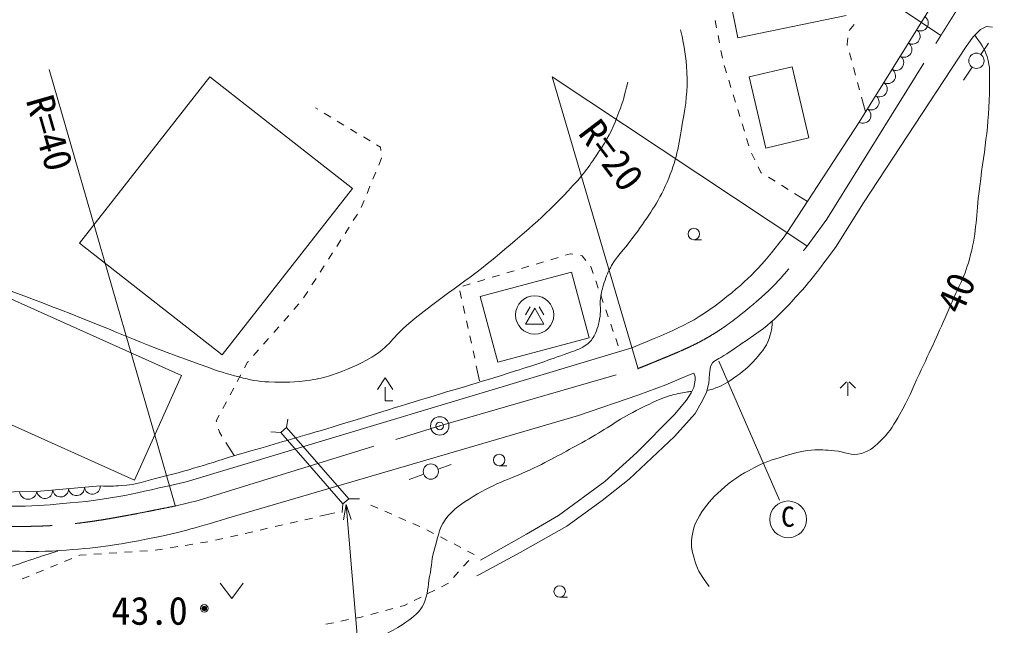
# Model space of a CAD drawing. Units: millimetres, scale not verified. Extents: x 40000 to 680000, y 20000 to 380000.
# Drawn here: x 319071 to 382580, y 241872 to 281468 of the extents above; entities that cross this region are included whole.
import ezdxf
from ezdxf.enums import TextEntityAlignment as Align

# ---------------------------------------------------------------- set-up
doc = ezdxf.new("R2010")
doc.units = ezdxf.units.MM
doc.header["$LTSCALE"] = 1000
doc.header["$PDMODE"] = 32
doc.header["$PDSIZE"] = 500
doc.linetypes.add('CHAIN', pattern=[18.5, 12, -1.5, 3.5, -1.5])
for name, color, linetype, lineweight in [('M-BGD', 7, 'Continuous', 13), ('M-BGD-OTRS1', 7, 'Continuous', 13), ('M-BMK', 2, 'CHAIN', 13), ('M-BMK-SRVR', 3, 'Continuous', 13), ('M-STR-HTXT', 7, 'Continuous', 13)]:
    doc.layers.add(name, color=color, linetype=linetype, lineweight=lineweight)
doc.styles.add('ＭＳ ゴシック', font='')
doc.styles.get('ＭＳ ゴシック').set_extended_font_data('MS Gothic')

msp = doc.modelspace()

# ---------------------------------------------------------------- linework, layer by layer
at = {"layer": 'M-BGD'}
for p, q in [((363184, 293912), (366014, 280261)), ((364614, 280912), (364518, 281403)), ((366014, 280261), (373078, 281726)), ((373287, 280743), (373594, 281138)), ((381385, 280336), (381859, 280820)), ((381859, 280820), (382250, 281003)), ((382250, 281003), (382638, 280970)), ((364805, 279931), (364710, 280421)), ((373137, 279839), (373192, 280260)), ((380931, 279708), (381385, 280336)), ((364996, 278949), (364901, 279440)), ((373157, 279766), (373137, 279839)), ((374212, 269495), (380931, 279708)), ((381875, 279176), (382387, 279923)), ((373419, 278801), (373288, 279284)), ((365265, 277987), (365120, 278465)), ((366734, 277725), (369545, 278382)), ((369545, 278382), (370634, 273724)), ((373681, 277836), (373550, 278319)), ((381322, 278343), (380751, 277507)), ((323001, 266858), (331500, 277721)), ((331500, 277721), (340824, 270425)), ((367823, 273067), (366734, 277725)), ((365556, 277030), (365411, 277508)), ((373944, 276871), (373812, 277354)), ((365847, 276073), (365702, 276552)), ((374337, 275424), (374075, 276389)), ((338554, 275602), (338416, 275685)), ((339409, 275084), (338981, 275343)), ((366138, 275117), (365993, 275595)), ((340265, 274567), (339837, 274825)), ((366429, 274160), (366284, 274638)), ((369236, 267539), (373927, 274766)), ((341120, 274049), (340692, 274308)), ((341976, 273531), (341548, 273790)), ((370634, 273724), (367823, 273067)), ((342657, 273119), (342404, 273272)), ((342675, 272916), (342657, 273119)), ((366720, 273203), (366575, 273682)), ((367112, 272286), (366894, 272736)), ((342540, 271954), (342722, 272397)), ((342722, 272397), (342720, 272418)), ((367511, 271461), (367330, 271836)), ((342161, 271028), (342351, 271491)), ((367582, 271417), (367511, 271461)), ((341782, 270103), (341971, 270566)), ((368434, 270893), (368008, 271155)), ((369285, 270368), (368859, 270631)), ((340824, 270425), (332324, 259563)), ((370562, 269582), (369711, 270106)), ((341402, 269178), (341592, 269640)), ((372381, 266573), (374212, 269495)), ((340881, 268327), (341151, 268747)), ((340340, 267485), (340611, 267906)), ((332324, 259563), (323001, 266858)), ((339800, 266644), (340070, 267065)), ((363129, 267077), (363629, 267077)), ((339260, 265802), (339530, 266223)), ((354741, 266062), (355043, 266153)), ((355043, 266153), (355225, 266125)), ((371978, 266015), (372381, 266573)), ((352826, 265486), (353304, 265630)), ((353783, 265774), (354262, 265918)), ((355719, 266047), (355832, 266029)), ((355832, 266029), (356072, 265727)), ((314321, 265094), (329662, 258211)), ((338719, 264961), (338989, 265382)), ((355138, 264968), (349172, 263374)), ((350910, 264909), (351389, 265053)), ((351868, 265198), (352347, 265342)), ((356286, 260673), (355138, 264968)), ((356383, 265336), (356392, 265325)), ((356392, 265325), (356552, 264866)), ((338179, 264120), (338449, 264540)), ((348995, 264333), (349474, 264477)), ((349953, 264621), (350432, 264765)), ((356716, 264394), (356880, 263921)), ((337639, 263278), (337909, 263699)), ((347958, 263240), (347852, 263728)), ((348038, 264045), (348517, 264189)), ((349172, 263374), (350320, 259079)), ((357044, 263449), (357208, 262977)), ((337000, 262511), (337330, 262886)), ((348171, 262263), (348065, 262751)), ((352128, 262165), (352433, 262694)), ((352131, 261571), (352731, 262610)), ((352731, 262610), (353331, 261571)), ((353029, 262694), (353334, 262165)), ((357372, 262504), (357536, 262032)), ((336340, 261760), (336670, 262135)), ((348385, 261286), (348278, 261774)), ((335680, 261008), (336010, 261384)), ((353331, 261571), (352131, 261571)), ((357700, 261560), (357864, 261087)), ((335020, 260257), (335350, 260633)), ((348598, 260309), (348491, 260797)), ((350320, 259079), (356286, 260673)), ((358028, 260615), (358192, 260143)), ((329953, 251252), (359076, 260019)), ((334360, 259506), (334690, 259881)), ((348811, 259332), (348705, 259820)), ((333980, 259074), (334030, 259130)), ((364353, 259030), (364431, 259127)), ((333779, 258700), (333980, 259074)), ((349131, 257866), (348918, 258843)), ((364162, 258319), (364219, 258798)), ((364219, 258798), (364353, 259030)), ((329662, 258211), (326594, 251375)), ((333305, 257819), (333542, 258259)), ((342473, 257302), (342973, 258052)), ((343473, 257302), (342973, 258052)), ((361309, 257598), (362892, 258276)), ((362892, 258276), (363126, 258354)), ((363220, 257896), (363122, 257417)), ((363126, 258354), (363222, 258125)), ((363222, 258125), (363220, 257896)), ((364104, 257709), (364162, 258319)), ((332831, 256938), (333068, 257379)), ((342973, 256552), (342973, 257452)), ((359532, 256941), (361309, 257598)), ((363122, 257417), (362965, 257067)), ((363953, 257113), (364104, 257709)), ((373093, 257795), (372681, 257383)), ((373181, 256883), (373181, 257758)), ((373681, 257383), (373270, 257795)), ((326594, 251375), (314503, 256800)), ((355605, 255605), (359532, 256941)), ((362651, 256589), (361868, 255649)), ((362965, 257067), (362651, 256589)), ((363212, 255733), (363715, 256609)), ((363715, 256609), (363953, 257113)), ((332358, 256058), (332595, 256498)), ((343473, 256552), (342973, 256552)), ((331918, 255240), (332121, 255617)), ((332596, 248865), (355605, 255605)), ((361868, 255649), (359404, 253172)), ((361869, 254218), (363212, 255733)), ((331938, 255171), (331918, 255240)), ((332133, 254497), (332077, 254691)), ((332294, 254246), (332133, 254497)), ((358897, 251425), (361869, 254218)), ((333102, 252982), (332563, 253825)), ((359404, 253172), (357317, 251272)), ((346421, 252094), (347276, 252393)), ((350410, 252310), (350910, 252310)), ((345482, 251751), (344527, 251415)), ((357317, 251272), (354281, 249059)), ((357142, 250044), (358897, 251425)), ((342489, 249541), (342030, 249741)), ((354837, 248374), (357142, 250044)), ((339671, 249235), (338696, 249011)), ((343405, 249141), (342947, 249341)), ((354281, 249059), (352189, 247832)), ((336260, 248450), (335773, 248338)), ((337234, 248674), (336747, 248562)), ((338209, 248898), (337722, 248786)), ((344321, 248741), (343863, 248941)), ((345238, 248341), (344780, 248541)), ((351789, 246651), (354837, 248374)), ((333336, 247777), (332849, 247665)), ((334311, 248001), (333824, 247889)), ((335285, 248225), (334798, 248113)), ((346131, 247892), (345687, 248121)), ((352189, 247832), (349195, 246152)), ((330396, 247190), (329902, 247111)), ((331383, 247348), (330890, 247269)), ((332362, 247552), (331874, 247440)), ((347019, 247432), (346575, 247662)), ((347907, 246972), (347463, 247202)), ((323020, 246475), (322944, 246444)), ((323437, 246502), (323020, 246475)), ((324435, 246564), (323936, 246533)), ((325434, 246627), (324934, 246596)), ((326432, 246690), (325933, 246659)), ((327430, 246753), (326931, 246722)), ((328421, 246873), (327928, 246794)), ((329409, 247031), (328915, 246952)), ((348771, 246524), (348351, 246742)), ((348754, 246504), (348771, 246524)), ((349129, 245208), (351789, 246651)), ((321559, 245870), (321097, 245679)), ((322483, 246253), (322021, 246062)), ((348091, 245755), (348423, 246130)), ((320635, 245488), (320173, 245297)), ((347429, 245006), (347760, 245381)), ((348946, 245122), (349129, 245208)), ((319711, 245105), (319249, 244914)), ((332191, 244632), (332941, 243632)), ((332941, 243632), (333691, 244632)), ((346650, 244407), (347097, 244632)), ((345758, 243957), (346204, 244182)), ((344216, 243180), (344418, 243282)), ((344865, 243507), (345311, 243732)), ((354365, 243727), (354865, 243727)), ((342019, 242596), (342502, 242725)), ((342985, 242853), (343468, 242981)), ((343952, 243110), (344216, 243180)), ((339089, 241952), (339579, 242053)), ((340069, 242155), (340558, 242257)), ((341048, 242358), (341387, 242429)), ((341387, 242429), (341535, 242468))]:
    msp.add_line(p, q, dxfattribs=at)
for points in [[(373927, 274766), (379288, 283372), (381001, 287233), (379525, 291082), (378907, 293699), (378810, 295807), (378778, 300378), (378196, 303754), (376777, 307726)], [(304774, 253178), (315654, 250561), (320209, 250633), (324353, 250997)]]:
    msp.add_lwpolyline(points, dxfattribs=at)
for centre, radius in [((381590, 278765), 500), ((363129, 267452), 375), ((352731, 262165), 1250), ((350410, 252685), 375), ((345947, 251932), 500), ((354365, 244102), 375), ((331144, 242988), 150), ((331144, 242988), 120), ((331144, 242988), 90), ((331144, 242988), 60), ((331144, 242988), 30), ((331144, 242988), 20)]:
    msp.add_circle(centre, radius, dxfattribs=at)
for centre, radius, start, end in [((377942, 281225), 507, 238.87714, 57.28693), ((377406, 280364), 507, 238.87714, 57.28693), ((376870, 279503), 507, 238.87714, 57.28693), ((376334, 278643), 507, 238.87714, 57.28693), ((375798, 277782), 507, 238.87714, 57.28693), ((375262, 276921), 507, 238.87714, 57.28693), ((374726, 276061), 507, 238.87714, 57.28693), ((374189, 275200), 507, 238.87714, 57.28693), ((322797, 250881), 520, 187.25209, 2.77413), ((323833, 250972), 520, 187.25209, 2.77413), ((319639, 250699), 574, 188.3509, 353.47753), ((320725, 250699), 520, 187.25209, 2.77413), ((321761, 250790), 520, 187.25209, 2.77413)]:
    msp.add_arc(centre, radius, start, end, dxfattribs=at)
for points, knots in [([(324353, 250997), (324984, 250965), (325193, 250978), (325729, 251015), (326759, 251085), (327312, 251316), (328314, 251564), (330497, 252103), (331681, 252549), (333839, 253179), (335744, 253736), (336816, 254031), (338717, 254601), (341097, 255314), (342421, 255743), (344797, 256471), (347408, 257270), (348884, 257676), (351485, 258506), (352829, 258935), (353580, 259181), (354902, 259673), (355352, 259841), (355635, 259887), (356032, 260158), (356313, 260349), (356457, 260503), (356614, 260804), (356855, 261266), (356925, 261565), (357002, 262080), (357068, 262523), (356977, 262783), (357034, 263227), (357088, 263644), (357139, 263879), (357276, 264277), (357432, 264726), (357513, 264987), (357761, 265392), (358279, 266236), (358729, 266598), (359296, 267411), (360189, 268694), (360757, 269394), (361379, 270828), (362010, 272280), (362125, 273193), (362397, 274753), (362617, 276016), (362730, 276743), (362670, 278024), (362620, 279115), (362540, 279548), (362264, 280789)], [0, 0, 0, 0, 1, 1, 1, 2, 2, 2, 3, 3, 3, 4, 4, 4, 5, 5, 5, 6, 6, 6, 7, 7, 7, 8, 8, 8, 9, 9, 9, 10, 10, 10, 11, 11, 11, 12, 12, 12, 13, 13, 13, 14, 14, 14, 15, 15, 15, 16, 16, 16, 17, 17, 17, 18, 18, 18, 18]), ([(364134, 244429), (363643, 245111), (363408, 245378), (363197, 246093), (363052, 246584), (362956, 246875), (362987, 247386), (363028, 248065), (363159, 248462), (363504, 249049), (363934, 249783), (364279, 250142), (364909, 250713), (365662, 251397), (366161, 251704), (367058, 252183), (367738, 252547), (368159, 252677), (368899, 252894), (369639, 253111), (370055, 253258), (370821, 253338), (371399, 253399), (371728, 253326), (372308, 253290), (373004, 253246), (373417, 252911), (374085, 253112), (374710, 253301), (374988, 253611), (375458, 254065), (376012, 254602), (376187, 255026), (376588, 255686), (377172, 256650), (377368, 257262), (377848, 258282), (378633, 259952), (379073, 260887), (379802, 262583), (380339, 263834), (380767, 264494), (381134, 265805), (381590, 267430), (381553, 268406), (381748, 270082), (382068, 272845), (382441, 274388), (382438, 277170), (382438, 277902), (382521, 278345), (382284, 279037), (382079, 279632), (381904, 279886), (381479, 280432)], [0, 0, 0, 0, 1, 1, 1, 2, 2, 2, 3, 3, 3, 4, 4, 4, 5, 5, 5, 6, 6, 6, 7, 7, 7, 8, 8, 8, 9, 9, 9, 10, 10, 10, 11, 11, 11, 12, 12, 12, 13, 13, 13, 14, 14, 14, 15, 15, 15, 16, 16, 16, 17, 17, 17, 18, 18, 18, 18]), ([(299700, 254671), (299710, 254868), (299731, 254962), (299662, 255127), (299630, 255206), (299609, 255251), (299557, 255319), (299438, 255473), (299349, 255542), (299193, 255658), (298791, 255959), (298535, 256093), (298073, 256290), (297775, 256417), (297601, 256471), (297296, 256581), (296541, 256853), (296101, 256958), (295358, 257261), (294847, 257468), (294531, 257542), (294080, 257859), (293868, 258007), (293766, 258116), (293601, 258315), (293421, 258530), (293322, 258669), (293250, 258940), (293186, 259179), (293233, 259334), (293301, 259572), (293407, 259943), (293529, 260134), (293747, 260452), (294012, 260839), (294184, 261039), (294481, 261401), (295756, 262957), (296601, 263719), (297862, 265286), (298866, 266533), (299267, 267360), (300312, 268573), (300602, 268910), (300734, 269142), (301099, 269395), (301380, 269590), (301553, 269678), (301860, 269831), (302039, 269920), (302137, 269990), (302334, 270027), (302701, 270096), (302924, 270059), (303291, 269984), (303783, 269883), (304060, 269819), (304531, 269644), (306103, 269059), (306914, 268562), (308444, 267876), (310168, 267102), (311125, 266649), (312871, 265925), (316329, 264492), (318322, 263830), (321812, 262476), (325502, 261045), (327517, 260103), (331250, 258789), (332091, 258493), (332564, 258326), (333428, 258110), (334173, 257923), (334600, 257815), (335367, 257787), (336430, 257747), (337038, 257734), (338088, 257909), (338629, 257998), (338937, 258049), (339454, 258232), (340517, 258606), (341109, 258852), (342087, 259411), (343196, 260045), (343529, 260789), (344510, 261608), (346749, 263477), (348206, 264271), (350433, 266155), (352385, 267808), (353499, 268730), (355230, 270614), (356049, 271504), (356437, 272071), (357096, 273085), (357645, 273930), (357883, 274456), (358235, 275400), (358514, 276149), (358597, 276440), (358817, 277362)], [0, 0, 0, 0, 1, 1, 1, 2, 2, 2, 3, 3, 3, 4, 4, 4, 5, 5, 5, 6, 6, 6, 7, 7, 7, 8, 8, 8, 9, 9, 9, 10, 10, 10, 11, 11, 11, 12, 12, 12, 13, 13, 13, 14, 14, 14, 15, 15, 15, 16, 16, 16, 17, 17, 17, 18, 18, 18, 19, 19, 19, 20, 20, 20, 21, 21, 21, 22, 22, 22, 23, 23, 23, 24, 24, 24, 25, 25, 25, 26, 26, 26, 27, 27, 27, 28, 28, 28, 29, 29, 29, 30, 30, 30, 31, 31, 31, 32, 32, 32, 33, 33, 33, 34, 34, 34, 34]), ([(359076, 260019), (361969, 261213), (363150, 261624), (365292, 263358), (367037, 264771), (367684, 265517), (369236, 267539)], [0, 0, 0, 0, 1, 1, 1, 2, 2, 2, 2]), ([(364431, 259127), (364610, 259224), (364702, 259279), (364894, 259391), (365460, 259722), (365754, 259943), (366294, 260315), (367039, 260828), (367487, 261082), (368162, 261684), (368823, 262275), (369157, 262647), (369760, 263297), (370692, 264302), (370969, 264697), (371978, 266015)], [0, 0, 0, 0, 1, 1, 1, 2, 2, 2, 3, 3, 3, 4, 4, 4, 5, 5, 5, 5]), ([(363982, 257226), (364106, 257245), (364236, 257275), (364378, 257323), (364936, 257514), (365229, 257691), (365714, 258027), (366328, 258453), (366665, 258722), (367157, 259285), (367634, 259831), (367952, 260164), (368126, 260868), (368209, 261205), (368242, 261365), (368243, 261750)], [0, 0, 0, 0, 1, 1, 1, 2, 2, 2, 3, 3, 3, 4, 4, 4, 5, 5, 5, 5]), ([(306619, 232683), (307583, 233847), (307866, 234226), (308800, 235081), (309459, 235685), (309780, 236113), (310569, 236535), (311546, 237059), (312207, 237146), (313307, 237287), (314528, 237443), (315227, 237328), (316457, 237383), (318314, 237467), (319353, 237553), (321206, 237705), (325236, 238034), (327504, 238140), (331510, 238686), (333856, 239005), (335165, 239229), (337483, 239708), (339104, 240043), (340010, 240268), (341578, 240799), (342697, 241177), (343348, 241407), (344317, 242083), (344855, 242458), (345195, 242703), (345480, 243294), (345791, 243940), (345727, 244385), (345867, 245087), (346013, 245814), (345993, 246244), (346207, 246953), (346457, 247788), (346494, 248355), (347067, 249013), (347688, 249727), (348193, 249980), (349005, 250467), (350456, 251336), (351426, 251520), (352936, 252281), (354256, 252947), (354979, 253351), (356268, 254075), (357497, 254764), (358111, 255283), (359369, 255916), (360190, 256328), (360645, 256585), (361518, 256869), (361975, 257018), (362246, 257052), (362720, 257137), (362823, 257155), (362920, 257167), (363013, 257175)], [0, 0, 0, 0, 1, 1, 1, 2, 2, 2, 3, 3, 3, 4, 4, 4, 5, 5, 5, 6, 6, 6, 7, 7, 7, 8, 8, 8, 9, 9, 9, 10, 10, 10, 11, 11, 11, 12, 12, 12, 13, 13, 13, 14, 14, 14, 15, 15, 15, 16, 16, 16, 17, 17, 17, 18, 18, 18, 19, 19, 19, 20, 20, 20, 20]), ([(305451, 252110), (305770, 251955), (305862, 251910), (306135, 251803), (306408, 251697), (306567, 251656), (306846, 251566), (307235, 251442), (307455, 251378), (307847, 251265), (308601, 251049), (309026, 250939), (309786, 250745), (310649, 250525), (311131, 250391), (312004, 250218), (312904, 250039), (313409, 249937), (314320, 249830), (314802, 249773), (315073, 249744), (315558, 249722), (316891, 249662), (317639, 249661), (318972, 249671), (320306, 249681), (321052, 249760), (322381, 249881), (325374, 250154), (326420, 250474), (329953, 251252)], [0, 0, 0, 0, 1, 1, 1, 2, 2, 2, 3, 3, 3, 4, 4, 4, 5, 5, 5, 6, 6, 6, 7, 7, 7, 8, 8, 8, 9, 9, 9, 10, 10, 10, 10]), ([(298821, 249173), (298949, 249157), (299083, 249135), (299229, 249106), (299568, 249040), (299733, 248910), (300033, 248740), (300699, 248365), (301018, 248066), (301631, 247609), (302521, 246945), (302978, 246517), (303876, 245864), (304570, 245359), (304948, 245054), (305693, 244628), (306216, 244330), (306536, 244211), (307099, 243998), (307625, 243799), (307928, 243694), (308480, 243586), (309049, 243475), (309379, 243472), (309958, 243465), (310738, 243456), (311180, 243508), (311945, 243659), (313760, 244017), (314720, 244452), (316480, 245020), (317757, 245432), (318455, 245711), (319727, 246135), (320450, 246375), (320679, 246451), (321579, 246742)], [0, 0, 0, 0, 1, 1, 1, 2, 2, 2, 3, 3, 3, 4, 4, 4, 5, 5, 5, 6, 6, 6, 7, 7, 7, 8, 8, 8, 9, 9, 9, 10, 10, 10, 11, 11, 11, 12, 12, 12, 12]), ([(304454, 249304), (305366, 248925), (305618, 248824), (306377, 248550), (307310, 248212), (307833, 248013), (308796, 247774), (310362, 247386), (311255, 247218), (312855, 247012), (313803, 246891), (314339, 246849), (315294, 246798), (316395, 246740), (317013, 246744), (318115, 246734), (319516, 246721), (320304, 246674), (321702, 246773), (324047, 246940), (325364, 247102), (327667, 247576), (329616, 247978), (330307, 248170), (332596, 248865)], [0, 0, 0, 0, 1, 1, 1, 2, 2, 2, 3, 3, 3, 4, 4, 4, 5, 5, 5, 6, 6, 6, 7, 7, 7, 8, 8, 8, 8])]:
    msp.add_open_spline(points, degree=3, knots=knots, dxfattribs=at)
msp.add_point((331144, 242988), dxfattribs=at)
at = {"layer": 'M-BGD-OTRS1'}
for p, q in [((336525, 254805), (336600, 255344)), ((336148, 254476), (336525, 254805)), ((340580, 250153), (336525, 254805)), ((336148, 254476), (335500, 254530)), ((340203, 249824), (336148, 254476)), ((340203, 249824), (340156, 249250)), ((340203, 249824), (340580, 250153)), ((340580, 250153), (341290, 250154))]:
    msp.add_line(p, q, dxfattribs=at)
at = {"layer": 'M-BMK'}
for p, q in [((371822, 268425), (379260, 280414)), ((370525, 266653), (371822, 268425)), ((346531, 254916), (359453, 258646)), ((330757, 250042), (346531, 254916)), ((329311, 249695), (330757, 250042))]:
    msp.add_line(p, q, dxfattribs=at)
for points, knots in [([(379260, 280414), (380186, 281879), (380462, 282300), (381120, 283570), (381688, 284664), (381982, 285291), (382453, 286430), (382696, 287016), (382820, 287350), (383009, 287955), (383237, 288686), (383320, 289108), (383526, 289845), (383750, 290647), (383799, 291123), (384108, 291897), (384685, 293346), (385133, 294115), (385988, 295420), (386680, 296479), (387167, 297027), (388120, 297859), (389248, 298844), (389867, 299102), (391408, 299830)], [0, 0, 0, 0, 1, 1, 1, 2, 2, 2, 3, 3, 3, 4, 4, 4, 5, 5, 5, 6, 6, 6, 7, 7, 7, 8, 8, 8, 8]), ([(359453, 258646), (362673, 259966), (363992, 260401), (366370, 262327), (368191, 263801), (368881, 264557), (370525, 266653)], [0, 0, 0, 0, 1, 1, 1, 2, 2, 2, 2]), ([(304506, 250895), (309896, 249266), (311959, 248635), (316886, 248408), (321760, 248183), (323850, 248597), (329311, 249695)], [0, 0, 0, 0, 1, 1, 1, 2, 2, 2, 2])]:
    msp.add_open_spline(points, degree=3, knots=knots, dxfattribs=at)
at = {"layer": 'M-BMK-SRVR'}
msp.add_circle((346531, 254916), 600, dxfattribs=at)
msp.add_point((346531, 254916), dxfattribs=at)
at = {"layer": 'M-STR-HTXT'}
for p, q in [((379240, 280450), (353889, 297287)), ((329242, 249714), (321021, 278198)), ((359467, 258699), (353867, 277724)), ((353867, 277724), (370519, 266685)), ((364765, 259148), (368719, 250072)), ((340417, 249785), (340250, 248768)), ((340417, 249785), (341716, 234183)), ((340417, 249785), (340749, 248810))]:
    msp.add_line(p, q, dxfattribs=at)
msp.add_circle((369291, 248810), 1200, dxfattribs=at)

# ---------------------------------------------------------------- texts
at = {"layer": 'M-BGD', "style": 'ＭＳ ゴシック'}
msp.add_text('40', height=1833, rotation=66.548, dxfattribs=at).set_placement((380275, 263614), align=Align.MIDDLE_CENTER)
msp.add_text('43.0', height=1833, dxfattribs=at).set_placement((327573, 242840), align=Align.MIDDLE_CENTER)
at = {"layer": 'M-STR-HTXT', "style": 'ＭＳ ゴシック'}
for s, rotation, p in [('R=40', 286.098, (319640, 273648)), ('R=20', 307.252, (356581, 271714))]:
    msp.add_text(s, height=1833, rotation=rotation, dxfattribs=at).set_placement(p, align=Align.BOTTOM_CENTER)
msp.add_text('C', height=1320, dxfattribs=at).set_placement((368827, 249647), align=Align.TOP_LEFT)

doc.saveas('drawing.dxf')
